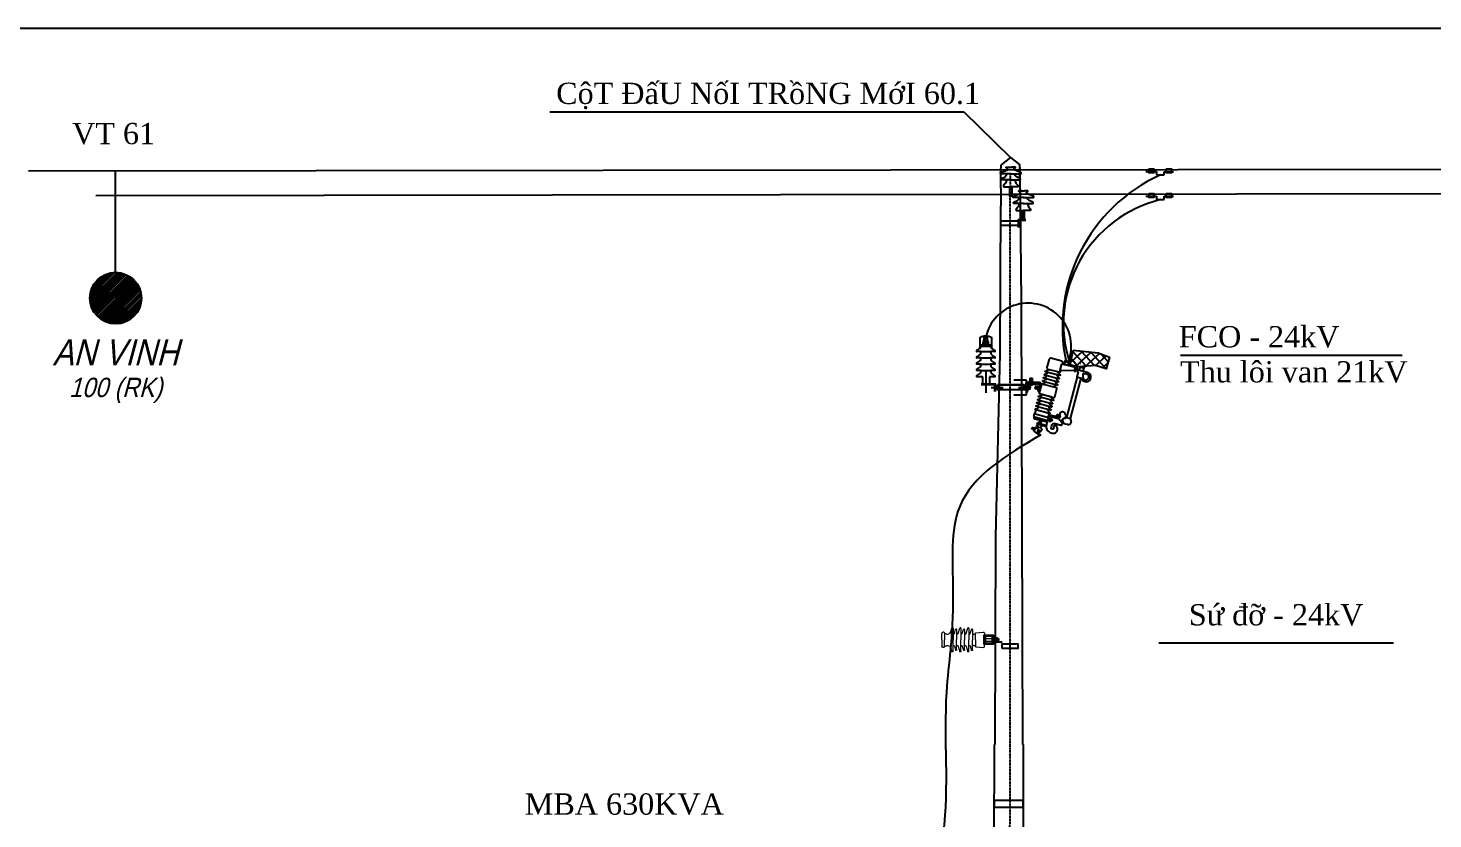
# Model space of a CAD drawing. Header units: inches. Extents: x -246336 to 136055, y -106871 to 69513.
# Drawn here: x -188816 to -177918, y -16312 to -10176 of the extents above; entities that cross this region are included whole.
import ezdxf
from ezdxf.enums import TextEntityAlignment as Align

# ---------------------------------------------------------------- set-up
doc = ezdxf.new("R2010")
doc.units = ezdxf.units.IN
doc.header["$MEASUREMENT"] = 0
for name, pattern in [('CENTER', [2, 1.25, -0.25, 0.25, -0.25]), ('DASHDOT', [25.4, 12.7, -6.35, 0, -6.35]), ('DASHDOTX2', [2, 1, -0.5, 0, -0.5])]:
    doc.linetypes.add(name, pattern=pattern)
for name, color, linetype in [('22', 4, 'Continuous'), ('GCHU', 7, 'Continuous'), ('Layer1', 7, 'Continuous'), ('XA-TT1', 7, 'Continuous'), ('XA-TT2', 7, 'Continuous')]:
    doc.layers.add(name, color=color, linetype=linetype)
doc.styles.add('PKT15', font='Vhavan.ttf', dxfattribs={"width": 0.9, "height": 7.5})
doc.styles.add('PKT2', font='Vnavan.ttf', dxfattribs={"width": 0.9, "height": 2})
doc.styles.add('VIET25', font='VNTIME_0.TTF', dxfattribs={"height": 2.5})

# ---------------------------------------------------------------- blocks, each defined once
blk = doc.blocks.new('FCOB')
at = {"layer": 'XA-TT2', "linetype": 'DASHDOTX2', "ltscale": 3}
h = blk.add_hatch(dxfattribs=at)
h.set_pattern_fill('ANSI37', color=4, scale=33, angle=-3.04468, style=0)
h.set_pattern_definition([(41.95532, (9215.2557, -978.9582), (-2.7577723, 3.067624), []), (131.95532, (9215.2557, -978.9582), (-3.067624, -2.7577723), [])])
h.paths.add_polyline_path([(13972.73, 1673.2), (13970.84, 1663.84), (13975.86, 1662.37), (13987.14, 1663.23), (13994.07, 1661.1), (13996.32, 1668.55), (13988.86, 1671.41)])
for p, q in [((13971.04, 1664.86), (13969.79, 1665.19)), ((13970.73, 1663.64), (13969.79, 1663.89)), ((13970.77, 1663.8), (13969.83, 1664.05)), ((13970.04, 1665), (13969.86, 1664.3)), ((13973.8, 1662.1), (13973.54, 1663.05)), ((13974.74, 1662.24), (13974.6, 1662.74)), ((13945.07, 1652.52), (13945.07, 1653.46)), ((13945.11, 1655.14), (13946.08, 1655.14)), ((13945.11, 1654.98), (13946.08, 1654.98)), ((13945.11, 1654.82), (13946.08, 1654.82)), ((13945.11, 1654.67), (13946.08, 1654.67)), ((13945.11, 1654.51), (13946.08, 1654.51)), ((13945.11, 1654.35), (13946.08, 1654.35)), ((13945.11, 1654.19), (13946.08, 1654.19)), ((13945.11, 1654.03), (13946.08, 1654.03)), ((13945.11, 1653.87), (13946.08, 1653.87)), ((13945.11, 1653.71), (13946.08, 1653.71)), ((13946.12, 1652.52), (13946.12, 1653.46)), ((13957.23, 1660.83), (13962.64, 1659.38)), ((13978.96, 1657.57), (13978.94, 1655.89)), ((13979.63, 1658.11), (13981.27, 1657.8)), ((13944.77, 1652.4), (13946.42, 1652.4)), ((13948.75, 1652.36), (13945.74, 1652.36)), ((13948.47, 1649.62), (13948.22, 1648.69)), ((13948.62, 1649.58), (13948.37, 1648.65)), ((13948.77, 1649.54), (13948.52, 1648.6)), ((13948.93, 1649.5), (13948.68, 1648.56)), ((13949.08, 1649.45), (13948.83, 1648.52)), ((13949.24, 1649.41), (13948.99, 1648.48)), ((13949.39, 1649.37), (13949.14, 1648.44)), ((13950.19, 1648.11), (13949.49, 1648.3)), ((13950.47, 1649.13), (13949.77, 1649.32)), ((13950.66, 1649.38), (13950.23, 1647.79)), ((13952.89, 1644.66), (13958.3, 1643.21)), ((13950.33, 1625.86), (13951.92, 1625.43)), ((13950.64, 1625.9), (13950.83, 1626.6)), ((13950.94, 1626.83), (13951.87, 1626.58)), ((13950.98, 1626.98), (13951.91, 1626.73)), ((13951.66, 1625.63), (13951.85, 1626.32)), ((13957.54, 1629.26), (13957.12, 1627.67)), ((13957.31, 1627.92), (13958.16, 1627.69)), ((13957.58, 1628.94), (13958.43, 1628.71)), ((13958.66, 1628.6), (13958.41, 1627.67)), ((13958.81, 1628.56), (13958.56, 1627.63)), ((13963.04, 1629.83), (13962.18, 1630.69)), ((13964.15, 1630.85), (13962.78, 1631.53)), ((13962.86, 1629.12), (13965.85, 1625.83)), ((13968.29, 1630.65), (13964.39, 1627.44)), ((13945.96, 1622.57), (13946.3, 1623.16)), ((13946.06, 1622.51), (13946.39, 1623.1)), ((13946.16, 1622.46), (13946.49, 1623.05)), ((13946.26, 1622.4), (13946.59, 1622.99)), ((13946.35, 1622.35), (13946.69, 1622.94)), ((13946.45, 1622.29), (13946.78, 1622.88)), ((13946.55, 1622.24), (13946.88, 1622.83)), ((13946.64, 1622.18), (13946.98, 1622.77)), ((13946.74, 1622.13), (13947.07, 1622.72)), ((13946.84, 1622.07), (13947.17, 1622.66)), ((13947.54, 1621.64), (13946.97, 1621.96)), ((13948.36, 1622.88), (13947.24, 1620.95)), ((13947.24, 1620.95), (13950.34, 1618.45)), ((13947.91, 1622.28), (13947.34, 1622.6)), ((13947.52, 1621.41), (13948.08, 1622.42)), ((13949.3, 1622.62), (13948.36, 1622.88)), ((13950.95, 1619.15), (13949.52, 1620.42)), ((13950.34, 1618.45), (13950.95, 1619.15)), ((13962.73, 1625.32), (13961.49, 1624.24))]:
    blk.add_line(p, q)
at = {"linetype": 'DASHDOT'}
for p, q in [((13942.53, 1653.98), (13934.23, 1653.98)), ((13942.53, 1652.36), (13942.53, 1653.98)), ((13934.23, 1644.39), (13942.53, 1644.39)), ((13942.53, 1644.39), (13942.53, 1646.14))]:
    blk.add_line(p, q, dxfattribs=at)
at = {"linetype": 'Continuous', "lineweight": 5}
for p, q in [((13943.33, 1650.29), (13944.2, 1650.29)), ((13943.33, 1647.74), (13944.2, 1647.74)), ((13943.42, 1649.66), (13944.2, 1649.66)), ((13943.42, 1648.37), (13944.2, 1648.37)), ((13944.91, 1649.73), (13945.05, 1649.59)), ((13944.91, 1648.3), (13945.05, 1648.44)), ((13945.05, 1649.59), (13945.05, 1649.01)), ((13945.05, 1648.44), (13945.05, 1649.01))]:
    blk.add_line(p, q, dxfattribs=at)
at = {"linetype": 'Continuous'}
for p, q in [((13944.3, 1649.97), (13944.3, 1649.01)), ((13944.3, 1649.73), (13944.91, 1649.73)), ((13944.3, 1648.06), (13944.3, 1649.01)), ((13944.3, 1648.3), (13944.91, 1648.3))]:
    blk.add_line(p, q, dxfattribs=at)
at = {"linetype": 'CENTER', "ltscale": 0.05}
for p, q in [((13944.3, 1649.59), (13945.05, 1649.59)), ((13944.3, 1648.44), (13945.05, 1648.44)), ((13944.91, 1648.3), (13944.91, 1649.73))]:
    blk.add_line(p, q, dxfattribs=at)
for points in [[(13972.73, 1673.2), (13988.86, 1671.41), (13996.32, 1668.55), (13994.07, 1661.1), (13987.14, 1663.23), (13975.86, 1662.37), (13970.84, 1663.84), (13972.73, 1673.2)], [(13969.47, 1665.15), (13969.29, 1664.45)], [(13969.54, 1664.26), (13970.85, 1663.91)], [(13970.91, 1663.81), (13970.83, 1663.53), (13970.67, 1663.44), (13969.74, 1663.69), (13969.64, 1663.85), (13969.74, 1664.2), (13970.85, 1663.91)], [(13971.04, 1664.86), (13969.79, 1665.19)], [(13979.15, 1659.55), (13979.72, 1661.69), (13977.11, 1662.39), (13976.54, 1660.25)], [(13976.92, 1662.45), (13976.92, 1662.44), (13979.91, 1661.64), (13980.24, 1662.87)], [(13977.71, 1664.37), (13977.46, 1664.44)], [(13944.48, 1653.46), (13944.48, 1652.52)], [(13946.42, 1653.58), (13944.77, 1653.58)], [(13946.71, 1652.52), (13946.71, 1653.46)], [(13955.56, 1661.28), (13964.31, 1658.93), (13964.69, 1660.34)], [(13975.36, 1655.86), (13968.35, 1629.77), (13970.96, 1629.06), (13977.97, 1655.16)], [(13974.54, 1660.74), (13975.87, 1659.24)], [(13976.14, 1660.36), (13974.83, 1661.83)], [(13975.86, 1659.24), (13974.98, 1655.96), (13978.05, 1655.14)], [(13981.85, 1658.82), (13976.14, 1660.36)], [(13944.77, 1652.4), (13946.42, 1652.4)], [(13949.3, 1648.04), (13949.73, 1649.63)], [(13950.04, 1647.54), (13949.34, 1647.73)], [(13949.92, 1649.89), (13950.62, 1649.7)], [(13950.66, 1649.38), (13950.23, 1647.79)], [(13956.45, 1629.65), (13957.17, 1632.36), (13948.43, 1634.71), (13947.7, 1632)], [(13950.26, 1626.75), (13950.07, 1626.05)], [(13950.33, 1625.86), (13951.92, 1625.43)], [(13952.17, 1626.37), (13950.58, 1626.79)], [(13952.23, 1625.47), (13952.42, 1626.17)], [(13957.54, 1629.26), (13957.12, 1627.67)], [(13957.16, 1627.35), (13958, 1627.12)], [(13958.58, 1629.28), (13957.74, 1629.51)], [(13958.2, 1627.38), (13958.63, 1628.96)], [(13968.84, 1625.1), (13967.66, 1625.42), (13966.09, 1626.54), (13965.87, 1628.65), (13966.7, 1629.34), (13967.85, 1629.2), (13968.35, 1629.77)], [(13946.77, 1621.6), (13947.34, 1621.28)], [(13947.37, 1622.82), (13946.8, 1621.82)], [(13947.52, 1621.41), (13948.08, 1622.42)], [(13948.11, 1622.64), (13947.54, 1622.96)], [(13948.78, 1622.76), (13948.82, 1623.67), (13949.21, 1624.42), (13949.52, 1624.64), (13949.62, 1624.73)], [(13952.56, 1624.65), (13951.41, 1623.01), (13952.57, 1621.89), (13951.56, 1620.76), (13950.56, 1621.65)]]:
    blk.add_lwpolyline(points)
for points in [[(13965.74, 1664.26), (13965.96, 1665.08, 0.414214), (13965.33, 1666.16), (13958.3, 1668.05, 0.414214), (13957.21, 1667.43), (13955.57, 1661.33)], [(13971.22, 1665.42), (13968.28, 1666.21, 0.414214), (13967.01, 1665.48), (13966.62, 1664.03), (13967.19, 1663.88), (13967.58, 1665.32, -0.414214), (13968.12, 1665.64), (13971.04, 1664.86)], [(13960.97, 1653.14, 0.125293), (13962.53, 1651.05, -0.748668), (13962.3, 1650.56), (13962.3, 1650.56), (13953.11, 1653.02, -0.748668), (13953.15, 1653.56, 0.125293), (13955.56, 1654.6)], [(13961.52, 1655.22, 0.125293), (13963.09, 1653.12, -0.748668), (13962.86, 1652.64), (13962.86, 1652.64), (13953.67, 1655.1, -0.748668), (13953.71, 1655.64, 0.125293), (13956.11, 1656.68)], [(13962.08, 1657.3, 0.125293), (13963.65, 1655.2, -0.748668), (13963.41, 1654.71), (13963.41, 1654.71), (13954.22, 1657.18, -0.748668), (13954.27, 1657.72, 0.125293), (13956.67, 1658.75)], [(13962.64, 1659.38, 0.125293), (13964.21, 1657.28, -0.748668), (13963.97, 1656.79), (13963.97, 1656.79), (13954.78, 1659.26, -0.748668), (13954.83, 1659.8, 0.125293), (13957.23, 1660.83)], [(13958.3, 1643.21, 0.125293), (13959.86, 1641.11, -0.748668), (13959.63, 1640.62), (13959.63, 1640.62), (13950.44, 1643.09, -0.748668), (13950.48, 1643.63, 0.125293), (13952.89, 1644.66)], [(13952.43, 1651.38, -0.177277), (13952.59, 1651.49, 0.125293), (13955, 1652.52)], [(13960.41, 1651.06, 0.125293), (13961.97, 1648.97, -0.177277), (13962.06, 1648.79, -0.177277)], [(13956.06, 1634.89, 0.125293), (13957.63, 1632.79, -0.748668), (13957.39, 1632.3), (13957.39, 1632.3), (13948.21, 1634.77, -0.748668), (13948.25, 1635.31, 0.125293), (13950.65, 1636.34)], [(13956.62, 1636.97, 0.125293), (13958.19, 1634.87, -0.748668), (13957.95, 1634.38), (13957.95, 1634.38), (13948.76, 1636.85, -0.748668), (13948.81, 1637.39, 0.125293), (13951.21, 1638.42)], [(13957.18, 1639.05, 0.125293), (13958.75, 1636.95, -0.748668), (13958.51, 1636.46), (13958.51, 1636.46), (13949.32, 1638.93, -0.748668), (13949.36, 1639.47, 0.125293), (13951.77, 1640.5)], [(13957.74, 1641.13, 0.125293), (13959.3, 1639.03, -0.748668), (13959.07, 1638.54), (13959.07, 1638.54), (13949.88, 1641.01, -0.748668), (13949.92, 1641.55, 0.125293), (13952.33, 1642.58)], [(13947.22, 1630.22), (13947.17, 1630.05, 0.414214), (13947.8, 1628.96), (13954.83, 1627.07, 0.414214), (13955.92, 1627.7), (13955.97, 1627.87)], [(13955.22, 1624.6, -0.121046), (13955.01, 1624.6), (13949.24, 1626.15), (13949.09, 1625.58), (13954.85, 1624.03, 0.069485), (13955.14, 1624, 0.069485)], [(13949.54, 1625.46), (13949.4, 1624.96), (13950.22, 1623.76, -0.551716), (13949.3, 1622.62)]]:
    blk.add_lwpolyline(points, format="xyb")
for points in [[(13965.26, 1664.39), (13964.18, 1660.36), (13973.59, 1659.99), (13974.14, 1662.01), (13965.26, 1664.39)], [(13970.93, 1663.88), (13970.93, 1663.88)], [(13973.51, 1659.69), (13974.2, 1659.5), (13974.93, 1662.19), (13974.24, 1662.38)], [(13945.11, 1655.3), (13946.08, 1655.3), (13946.21, 1655.17), (13946.21, 1653.58), (13944.98, 1653.58), (13944.98, 1655.17)], [(13948.22, 1649.69), (13947.97, 1648.75), (13948.07, 1648.59), (13949.35, 1648.24), (13949.67, 1649.43), (13948.39, 1649.78)], [(13946.9, 1630.31), (13956.27, 1627.79), (13956.75, 1629.57), (13947.38, 1632.09)], [(13951.04, 1627.19), (13951.97, 1626.94), (13952.06, 1626.77), (13951.97, 1626.42), (13950.78, 1626.74), (13950.87, 1627.09)], [(13956.35, 1628.09), (13957.17, 1627.87), (13957.49, 1629.06), (13956.67, 1629.28)], [(13956.75, 1630.76), (13962.86, 1629.12), (13963.04, 1629.83), (13956.93, 1631.47)], [(13959.02, 1628.51), (13958.77, 1627.57), (13958.6, 1627.48), (13958.25, 1627.58), (13958.57, 1628.77), (13958.92, 1628.67)], [(13945.87, 1622.62), (13946.2, 1623.21), (13946.33, 1623.25), (13947.3, 1622.7), (13946.87, 1621.95), (13945.9, 1622.5)]]:
    blk.add_lwpolyline(points, close=True)
at = {"flags": 128}
for points in [[(13948.75, 1651.74), (13948.75, 1652.36), (13942.53, 1652.36), (13942.53, 1646.14), (13943.16, 1646.14)], [(13943.16, 1646.14), (13943.16, 1651.74), (13948.75, 1651.74)]]:
    blk.add_lwpolyline(points, dxfattribs=at)
for points in [[(13942.85, 1651.4), (13950.43, 1651.4, -0.414214), (13950.96, 1650.49), (13949.94, 1646.69), (13950.9, 1646.43), (13951.92, 1650.23, 0.414214), (13950.69, 1652.36), (13942.85, 1652.36)], [(13951.02, 1645.16), (13960.17, 1642.7, 0.414214), (13960.71, 1643.02), (13962.14, 1648.31, 0.414214), (13961.82, 1648.86), (13952.67, 1651.32, 0.414214), (13952.12, 1651), (13950.7, 1645.71, 0.414214)]]:
    blk.add_lwpolyline(points, format="xyb", close=True)
at = {"linetype": 'Continuous', "lineweight": 5}
for points in [[(13943.16, 1649.01), (13943.16, 1650.45), (13943.33, 1650.45), (13943.33, 1649.01)], [(13943.16, 1649.01), (13943.16, 1647.58), (13943.33, 1647.58), (13943.33, 1649.01)]]:
    blk.add_lwpolyline(points, dxfattribs=at)
blk.add_circle((13962.55, 1631.06), 0.524)
for centre, radius, start, end in [((13969.65, 1664.66), 0.419, 210.15848, 299.77467), ((13969.68, 1664.79), 0.419, 30.15848, 119.77467), ((13970.65, 1665.21), 1.21, 229.02003, 280.91312), ((13970.27, 1663.81), 1.21, 51.50697, 100.91312), ((13944.77, 1653.16), 0.419, 45.1919, 134.8081), ((13945.59, 1652.37), 1.21, 64.05346, 115.94654), ((13946.42, 1653.16), 0.419, 45.1919, 134.8081), ((13981.05, 1655.84), 3.09, 193.19036, 74.96658), ((13980.9, 1655.86), 1.97, 179.16208, 79.18335), ((13979.52, 1657.56), 0.56, 79.18335, 179.16208), ((13945.58, 1652.13), 1.38, 211.89241, 328.10759), ((13944.77, 1652.82), 0.419, 225.1919, 314.8081), ((13945.59, 1653.61), 1.21, 244.05346, 295.94654), ((13946.42, 1652.82), 0.419, 225.1919, 314.8081), ((13949.7, 1647.94), 0.419, 120.15848, 209.77467), ((13950.68, 1648.53), 1.21, 139.02003, 190.91312), ((13950.13, 1649.52), 0.419, 120.15848, 209.77467), ((13949.83, 1647.9), 0.419, 300.15848, 29.77467), ((13949.28, 1648.9), 1.21, 319.02003, 10.91312), ((13950.25, 1649.49), 0.419, 300.15848, 29.77467), ((13950.44, 1626.26), 0.419, 210.15848, 299.77467), ((13950.47, 1626.39), 0.419, 30.15848, 119.77467), ((13951.44, 1626.81), 1.21, 229.02003, 280.91312), ((13951.06, 1625.41), 1.21, 49.02003, 100.91312), ((13952.03, 1625.84), 0.419, 210.15848, 299.77467), ((13952.06, 1625.96), 0.419, 30.15848, 119.77467), ((13957.52, 1627.56), 0.419, 120.15848, 209.77467), ((13958.49, 1628.15), 1.21, 139.02003, 190.91312), ((13957.95, 1629.15), 0.419, 120.15848, 209.77467), ((13957.79, 1627.48), 0.419, 300.15848, 29.77467), ((13957.25, 1628.48), 1.21, 319.02003, 10.91312), ((13958.22, 1629.07), 0.419, 300.15848, 29.77467), ((13947.05, 1621.68), 0.293, 105.59529, 195.21149), ((13947.82, 1621.91), 0.844, 124.45684, 176.34993), ((13947.62, 1622.68), 0.293, 105.59529, 195.21149), ((13947.26, 1621.56), 0.293, 285.59529, 15.21149), ((13947.07, 1622.33), 0.844, 304.45684, 356.34993), ((13947.83, 1622.56), 0.293, 285.59529, 15.21149), ((13950.58, 1620.58), 1.07, 90.96151, 188.34688), ((13950.04, 1620.93), 0.895, 263.8968, 39.56246), ((13950.07, 1620.92), 1.15, 278.25515, 8.00312)]:
    blk.add_arc(centre, radius, start, end)
at = {"linetype": 'Continuous'}
for centre, radius, start, end in [((13943.88, 1649.97), 0.55, 145.46302, 214.53698), ((13945.53, 1649.01), 2.2, 162.92513, 180), ((13945.53, 1649.01), 2.2, 180, 197.07487), ((13943.88, 1648.06), 0.55, 145.46302, 214.53698), ((13943.75, 1649.97), 0.55, 325.46302, 34.53698), ((13942.1, 1649.01), 2.2, 0, 17.07487), ((13942.1, 1649.01), 2.2, 342.92513, 0), ((13943.75, 1648.06), 0.55, 325.46302, 34.53698)]:
    blk.add_arc(centre, radius, start, end, dxfattribs=at)
for points, knots in [([(13955.92, 1627.7), (13955.7, 1626.81), (13955.35, 1625.38), (13954.99, 1623.38), (13955.78, 1621.55), (13957.16, 1620.05), (13959.38, 1619.53), (13961.4, 1619.64), (13962.31, 1621.09), (13962.46, 1622.15), (13962.3, 1623.24), (13961.76, 1624.25), (13960.55, 1624.58), (13959.63, 1623.65), (13960.23, 1622.78), (13959.62, 1621.85), (13958.13, 1622.35), (13958.56, 1623.83), (13958.82, 1624.97), (13959.46, 1625.89), (13960.66, 1625.98), (13961.87, 1625.53), (13963.37, 1625.18), (13965.13, 1624.49), (13965.67, 1625.81), (13966.22, 1626.1), (13966.5, 1626.24)], [0, 0, 0, 0, 31.37349, 50.085658, 66.392, 96.969182, 114.039982, 143.723316, 155.709296, 168.6155, 179.441942, 192.628368, 204.862725, 216.161245, 226.453738, 234.507867, 247.026113, 264.016888, 276.042912, 289.42527, 296.90151, 315.071833, 331.699605, 352.905334, 363.111394, 373.554324, 373.554324, 373.554324, 373.554324]), ([(13962.86, 1629.12), (13963.08, 1629.35), (13963.49, 1629.77), (13964.49, 1630.08), (13964.24, 1630.57), (13964.07, 1631.08), (13964.09, 1631.84), (13964.35, 1632.73), (13964.97, 1633.44), (13965.95, 1633.6), (13966.92, 1633.23), (13967.16, 1632.47), (13967.2, 1631.91), (13967.62, 1631.46), (13968.02, 1630.94), (13968.38, 1630.54), (13968.52, 1630.39)], [0, 0, 0, 0, 11.648206, 21.188614, 24.738093, 28.023008, 39.729704, 49.408854, 59.154896, 69.610391, 81.147608, 90.62568, 94.86376, 99.343388, 110.687596, 117.504633, 117.504633, 117.504633, 117.504633]), ([(13970.96, 1629.06), (13970.88, 1628.75), (13970.71, 1628.14), (13971.3, 1627.34), (13971.16, 1626.4), (13970.76, 1625.55), (13969.91, 1624.83), (13969.19, 1625.01), (13968.84, 1625.1)], [0, 0, 0, 0, 10.423414, 20.393982, 30.690631, 40.353473, 52.491673, 64.028898, 64.028898, 64.028898, 64.028898])]:
    blk.add_open_spline(points, degree=3, knots=knots)
blk = doc.blocks.new('FGFDGF§')
at = {"color": 9}
for p, q in [((-26726, 39569), (-26758, 39569)), ((-26735, 39593), (-26726, 39600)), ((-26726, 39610), (-26726, 39600)), ((-26726, 39556), (-26726, 39569)), ((-26726, 39569), (-26650, 39569)), ((-26704, 39636), (-26673, 39636)), ((-26698, 39638), (-26698, 39648)), ((-26678, 39638), (-26678, 39648)), ((-26650, 39610), (-26650, 39600)), ((-26618, 39569), (-26650, 39569)), ((-26650, 39569), (-26650, 39556)), ((-26726, 39520), (-26758, 39520)), ((-26726, 39471), (-26758, 39471)), ((-26726, 39507), (-26726, 39520)), ((-26726, 39520), (-26650, 39520)), ((-26726, 39458), (-26726, 39471)), ((-26726, 39471), (-26650, 39471)), ((-26618, 39520), (-26650, 39520)), ((-26650, 39520), (-26650, 39507)), ((-26618, 39471), (-26650, 39471)), ((-26650, 39471), (-26650, 39458)), ((-26726, 39422), (-26758, 39422)), ((-26710, 39373), (-26758, 39373)), ((-26726, 39409), (-26726, 39422)), ((-26726, 39422), (-26650, 39422)), ((-26710, 39319), (-26710, 39373)), ((-26618, 39373), (-26659, 39373)), ((-26659, 39373), (-26659, 39319)), ((-26618, 39422), (-26650, 39422)), ((-26650, 39422), (-26650, 39409)), ((-26618, 39373), (-26618, 39373)), ((-26710, 39319), (-26659, 39319))]:
    blk.add_line(p, q, dxfattribs=at)
at = {"color": 9, "flags": 128}
blk.add_lwpolyline([(-26641, 39593), (-26641, 39675, 0.287065), (-26735, 39675), (-26735, 39593)], format="xyb", dxfattribs=at)
at = {"color": 9}
for points in [[(-26697, 39679), (-26679, 39679), (-26676, 39677), (-26676, 39650), (-26700, 39650), (-26700, 39677)], [(-26726, 39610), (-26650, 39610), (-26650, 39619), (-26726, 39619)], [(-26710, 39619), (-26666, 39619), (-26666, 39636), (-26710, 39636)], [(-26697, 39619), (-26679, 39619), (-26679, 39636), (-26697, 39636)]]:
    blk.add_lwpolyline(points, close=True, dxfattribs=at)
for points in [[(-26726, 39618), (-26726, 39605)], [(-26709, 39648), (-26709, 39638)], [(-26673, 39650), (-26704, 39650)], [(-26704, 39636), (-26673, 39636)], [(-26667, 39638), (-26667, 39648)]]:
    blk.add_lwpolyline(points, dxfattribs=at)
for centre, radius, start, end in [((-26757, 39573), 3.89, 123.4232, 254.7536), ((-26201, 38836), 927, 125.1808, 127.0073), ((-26704, 39642), 7.91, 45.1919, 134.8081), ((-26704, 39644), 7.91, 225.1919, 314.8081), ((-26688, 39627), 22.8, 64.0535, 115.9465), ((-26688, 39659), 22.8, 244.0535, 295.9465), ((-26673, 39642), 7.91, 45.1919, 134.8081), ((-26673, 39644), 7.91, 225.1919, 314.8081), ((-27175, 38836), 927, 52.9927, 54.8192), ((-26619, 39573), 3.89, 285.2464, 56.5768), ((-26757, 39524), 3.89, 123.4232, 254.7536), ((-26757, 39475), 3.89, 123.4232, 254.7536), ((-26813, 39633), 119, 296.9829, 314.7504), ((-26813, 39585), 119, 296.9829, 314.7504), ((-26813, 39536), 119, 296.9829, 314.7504), ((-26736, 39556), 10, 315.2487, 0), ((-26736, 39507), 10, 315.2487, 0), ((-26736, 39458), 10, 315.2487, 0), ((-26640, 39556), 10, 180, 224.7513), ((-26640, 39507), 10, 180, 224.7513), ((-26640, 39458), 10, 180, 224.7513), ((-26563, 39633), 119, 225.2496, 243.0171), ((-26563, 39585), 119, 225.2496, 243.0171), ((-26563, 39536), 119, 225.2496, 243.0171), ((-26619, 39524), 3.89, 285.2464, 56.5768), ((-26619, 39475), 3.89, 285.2464, 56.5768), ((-26757, 39426), 3.89, 123.4232, 254.7536), ((-26757, 39377), 3.89, 123.4232, 254.7536), ((-26813, 39487), 119, 296.9829, 314.7504), ((-26736, 39409), 10, 315.2487, 0), ((-26640, 39409), 10, 180, 224.7513), ((-26563, 39487), 119, 225.2496, 243.0171), ((-26619, 39426), 3.89, 285.2464, 56.5768), ((-26619, 39377), 3.89, 285.2464, 56.5768)]:
    blk.add_arc(centre, radius, start, end, dxfattribs=at)
at = {"layer": 'XA-TT1', "color": 9}
blk.add_line((-26641, 39593), (-26650, 39600), dxfattribs=at)
at = {"layer": 'XA-TT1'}
blk.add_line((-26688, 39422), (-26688, 39249), dxfattribs=at)
at = {"layer": 'XA-TT1', "color": 7, "const_width": 10, "flags": 128}
blk.add_lwpolyline([(-26697, 39656, 1), (-26677, 39656, 1)], format="xyb", close=True, dxfattribs=at)
blk = doc.blocks.new('SUDUNG')
at = {"layer": 'XA-TT1', "linetype": 'Continuous'}
for points in [[(0, 1.167), (-0.515, 1.167, -0.756652), (-0.532, 1.227), (-0.207, 1.356, 0.805003), (-0.219, 1.476, -1.319257), (-0.218, 1.516), (-0.057, 1.516)], [(0, 1.167), (0.515, 1.167, 0.756652), (0.532, 1.227), (0.207, 1.356, -0.805003), (0.219, 1.476, 1.319257), (0.218, 1.516), (-0.059, 1.516)], [(0, 0.843), (-0.471, 0.843, -0.745259), (-0.495, 0.923), (-0.303, 1.007, 0.255502), (-0.206, 1.162)], [(-0.213, 0.843), (-0.271, 0.67), (-0.38, 0.548, 0.566381), (-0.348, 0.483), (0, 0.483)], [(0, 0.843), (0.471, 0.843, 0.745259), (0.495, 0.923), (0.303, 1.007, -0.255502), (0.206, 1.162)], [(0.213, 0.843), (0.271, 0.67), (0.38, 0.548, -0.566381), (0.348, 0.483), (0, 0.483)]]:
    blk.add_lwpolyline(points, format="xyb", dxfattribs=at)
blk.add_lwpolyline([(-0.052, 0.483), (-0.052, 0), (0.052, 0), (0.052, 0.483)], close=True, dxfattribs=at)
blk = doc.blocks.new('A$C12321B95')
at = {"layer": 'XA-TT1', "linetype": 'Continuous', "xscale": -2.7, "yscale": 2.7, "zscale": 2.7, "rotation": 90}
blk.add_blockref('SUDUNG', (4.09, 1.48), dxfattribs=at)
blk = doc.blocks.new('DSFDS')
at = {"layer": 'Layer1', "color": 9, "linetype": 'Continuous', "lineweight": 5}
for p, q in [((-19656, 14167), (-19718, 14172)), ((-19632, 14192), (-19632, 14113)), ((-19614, 14162), (-19624, 14193)), ((-19604, 14204), (-19604, 14113)), ((-19582, 14162), (-19595, 14205)), ((-19571, 14192), (-19571, 14113)), ((-19553, 14162), (-19562, 14193)), ((-19542, 14204), (-19542, 14113)), ((-19520, 14162), (-19533, 14205)), ((-19509, 14192), (-19509, 14113)), ((-19492, 14162), (-19501, 14193)), ((-19481, 14204), (-19481, 14113)), ((-19463, 14175), (-19472, 14205)), ((-19416, 14168), (-19416, 14113)), ((-19833, 14123), (-19835, 14121)), ((-19835, 14121), (-19835, 14113)), ((-19835, 14105), (-19835, 14113)), ((-19833, 14103), (-19835, 14105)), ((-19811, 14131), (-19823, 14131)), ((-19812, 14122), (-19823, 14122)), ((-19812, 14104), (-19823, 14104)), ((-19811, 14096), (-19823, 14096)), ((-19725, 14123), (-19809, 14123)), ((-19725, 14103), (-19809, 14103)), ((-19725, 14166), (-19725, 14113)), ((-19725, 14061), (-19725, 14113)), ((-19656, 14059), (-19718, 14054)), ((-19656, 14113), (-19656, 14167)), ((-19640, 14156), (-19656, 14156)), ((-19656, 14113), (-19656, 14059)), ((-19640, 14070), (-19656, 14070)), ((-19632, 14035), (-19632, 14113)), ((-19614, 14065), (-19624, 14034)), ((-19604, 14023), (-19604, 14113)), ((-19582, 14065), (-19595, 14022)), ((-19571, 14035), (-19571, 14113)), ((-19553, 14065), (-19562, 14034)), ((-19542, 14023), (-19542, 14113)), ((-19520, 14065), (-19533, 14022)), ((-19509, 14035), (-19509, 14113)), ((-19492, 14065), (-19501, 14034)), ((-19481, 14023), (-19481, 14113)), ((-19416, 14059), (-19416, 14113)), ((-19395, 14113), (-19395, 14163)), ((-19395, 14113), (-19395, 14063)), ((-19463, 14051), (-19472, 14022))]:
    blk.add_line(p, q, dxfattribs=at)
at = {"layer": 'Layer1', "color": 9, "linetype": 'CENTER', "ltscale": 0.05}
for p, q in [((-19824, 14121), (-19835, 14121)), ((-19824, 14105), (-19835, 14105)), ((-19833, 14103), (-19833, 14123))]:
    blk.add_line(p, q, dxfattribs=at)
at = {"layer": 'Layer1', "color": 9, "linetype": 'Continuous'}
for p, q in [((-19824, 14123), (-19833, 14123)), ((-19824, 14103), (-19833, 14103)), ((-19824, 14127), (-19824, 14113)), ((-19824, 14100), (-19824, 14113))]:
    blk.add_line(p, q, dxfattribs=at)
at = {"layer": 'Layer1', "color": 9, "linetype": 'CENTER', "lineweight": 5, "ltscale": 0.05}
for p, q in [((-19780, 14121), (-19809, 14121)), ((-19780, 14105), (-19809, 14105))]:
    blk.add_line(p, q, dxfattribs=at)
at = {"layer": 'Layer1', "color": 9, "linetype": 'Continuous', "lineweight": 5}
for points in [[(-19809, 14113), (-19809, 14133), (-19811, 14133), (-19811, 14113)], [(-19809, 14113), (-19809, 14093), (-19811, 14093), (-19811, 14113)]]:
    blk.add_lwpolyline(points, dxfattribs=at)
for centre, radius, start, end in [((-19718, 14165), 6.7, 92.5489, 177.9344), ((-19718, 14061), 6.7, 182.0656, 267.4511), ((-19641, 14166), 9.23, 275.2806, 343.2481), ((-19641, 14061), 9.23, 16.7519, 84.7194)]:
    blk.add_arc(centre, radius, start, end, dxfattribs=at)
at = {"layer": 'Layer1', "color": 9, "linetype": 'Continuous'}
for centre, radius, start, end in [((-19817, 14127), 7.65, 145.463, 214.537), ((-19794, 14113), 30.6, 162.9251, 180), ((-19794, 14113), 30.6, 180, 197.0749), ((-19817, 14100), 7.65, 145.463, 214.537), ((-19819, 14127), 7.65, 325.463, 34.537), ((-19841, 14113), 30.6, 0, 17.0749), ((-19841, 14113), 30.6, 342.9251, 0), ((-19819, 14100), 7.65, 325.463, 34.537)]:
    blk.add_arc(centre, radius, start, end, dxfattribs=at)
at = {"layer": 'Layer1', "color": 9, "linetype": 'Continuous', "lineweight": 5, "extrusion": (0, 0, -1)}
for centre, major_axis, start_param, end_param in [((-19628, 14192), (4.22, 0), 3.094054, 6.116831), ((-19599, 14203), (4.48, 0), 3.291437, 5.982469), ((-19567, 14192), (4.22, 0), 3.094054, 6.116831), ((-19538, 14203), (4.48, 0), 3.291437, 5.982469), ((-19505, 14192), (4.22, 0), 3.094054, 6.116831), ((-19476, 14203), (4.48, 0), 3.291437, 5.982469), ((-19437, 14184), (27.3, 0), 0.67706, 2.781074), ((-19406, 14161), (11.6, 0), 3.786737, 6.096978), ((-19609, 14163), (5.71, 0), 0.402312, 2.8943), ((-19576, 14163), (5.71, 0), 0.402312, 2.8943), ((-19547, 14163), (5.71, 0), 0.402312, 2.8943), ((-19515, 14163), (5.71, 0), 0.402312, 2.8943), ((-19486, 14163), (5.71, 0), 0.402312, 2.8943)]:
    blk.add_ellipse(centre, major_axis=major_axis, ratio=0.970874, start_param=start_param, end_param=end_param, dxfattribs=at)
at = {"layer": 'Layer1', "color": 9, "linetype": 'Continuous', "lineweight": 5}
for centre, major_axis, start_param, end_param in [((-19609, 14063), (5.71, 0), 0.402312, 2.8943), ((-19576, 14063), (5.71, 0), 0.402312, 2.8943), ((-19547, 14063), (5.71, 0), 0.402312, 2.8943), ((-19515, 14063), (5.71, 0), 0.402312, 2.8943), ((-19486, 14063), (5.71, 0), 0.402312, 2.8943), ((-19437, 14042), (27.3, 0), 0.67706, 2.781074), ((-19406, 14065), (11.6, 0), 3.786737, 6.096978), ((-19628, 14034), (4.22, 0), 3.094054, 6.116831), ((-19599, 14023), (4.48, 0), 3.291437, 5.982469), ((-19567, 14034), (4.22, 0), 3.094054, 6.116831), ((-19538, 14023), (4.48, 0), 3.291437, 5.982469), ((-19505, 14034), (4.22, 0), 3.094054, 6.116831), ((-19476, 14023), (4.48, 0), 3.291437, 5.982469)]:
    blk.add_ellipse(centre, major_axis=major_axis, ratio=0.970874, start_param=start_param, end_param=end_param, dxfattribs=at)
at = {"layer": 'XA-TT1', "color": 7, "flags": 128}
for points in [[(-19723, 14084), (-19723, 14077), (-19793, 14077), (-19793, 14147), (-19786, 14147)], [(-19793, 14140), (-19793, 14147), (-19723, 14147), (-19723, 14077), (-19730, 14077)], [(-19730, 14084), (-19730, 14140), (-19786, 14140)], [(-19786, 14140), (-19786, 14084), (-19730, 14084)]]:
    blk.add_lwpolyline(points, dxfattribs=at)
blk = doc.blocks.new('DDNT')
at = {"layer": '22'}
h = blk.add_hatch(dxfattribs=at)
h.set_pattern_fill('ANSI31', color=256, style=0)
h.set_pattern_definition([(45, (-76.1238, -126.12567), (-0.08838835, 0.08838835), [])])
h.paths.add_polyline_path([(-2, -3.07, 1), (2, -3.07, 1)])
blk.add_line((0, -1.07), (0, 0))
blk.add_circle((0, -3.07), 2)
at = {"layer": 'GCHU', "oblique": 15, "width": 0.9}
for tag, height, style, p in [('TENTRAM', 2, 'PKT2', (0, -8.52)), ('DUNGLUONG', 1.5, 'PKT15', (0, -10.5))]:
    blk.add_attdef(tag, text='', height=height, dxfattribs=dict(at, style=style)).set_placement(p, align=Align.CENTER)
at = {"layer": 'GCHU', "style": 'PKT15', "oblique": 15, "width": 0.9}
for tag, p, flags in [('TINHCHAT', (9.86, -8.49), 3), ('UCAO', (9.82, -10.51), 1), ('UHA', (15.73, -10.51), 1), ('SOPHA', (20.25, -10.51), 1), ('MBA1', (-6.01, -12.66), 1), ('MBA2', (-0.09, -12.66), 1), ('MBA3', (6.2, -12.66), 1), ('MBA4', (12.2, -12.66), 1)]:
    blk.add_attdef(tag, p, '', height=1.5, dxfattribs=dict(at, flags=flags))

msp = doc.modelspace()

# ---------------------------------------------------------------- linework, layer by layer
for p, q in [((-184768.84, -10824.365), (-181557.878, -10824.365)), ((-181557.878, -10824.365), (-181195.953, -11178.899)), ((-188136.84, -11963.816), (-188137.797, -11285.949)), ((-180144.247, -11289.776), (-180062.945, -11289.776)), ((-180062.945, -11289.776), (-180062.945, -11315.419)), ((-180062.945, -11315.419), (-180001.741, -11315.419)), ((-180001.741, -11315.419), (-180001.765, -11289.944)), ((-180001.765, -11289.944), (-179931.431, -11289.944)), ((-180144.247, -11481.004), (-180062.945, -11481.004)), ((-180062.945, -11481.004), (-180062.945, -11506.647)), ((-180062.945, -11506.647), (-180001.741, -11506.647)), ((-180001.741, -11506.647), (-180001.765, -11481.172)), ((-180001.765, -11481.172), (-179931.431, -11481.172)), ((-181345.766, -12965.838), (-181252.729, -12965.838))]:
    msp.add_line(p, q)
for points in [[(-189379.825, -10175.666), (-168851.796, -10175.666), (-168851.796, -24201.96), (-189379.825, -24201.96)], [(-180122.79, -11268.552), (-180082.09, -11268.552), (-180082.09, -11298.51), (-180122.79, -11298.51)], [(-179986.566, -11268.552), (-179945.865, -11268.552), (-179945.865, -11298.51), (-179986.566, -11298.51)], [(-180122.79, -11460.281), (-180082.09, -11460.281), (-180082.09, -11490.24), (-180122.79, -11490.24)], [(-179986.566, -11460.281), (-179945.865, -11460.281), (-179945.865, -11490.24), (-179986.566, -11490.24)]]:
    msp.add_lwpolyline(points, close=True)
at = {"layer": 'XA-TT1'}
for p, q in [((-181195.953, -11178.899), (-181268.399, -11236.498)), ((-181195.953, -11178.899), (-181121.895, -11236.498)), ((-181268.545, -11285.599), (-181268.399, -11236.498)), ((-181119.671, -11464.122), (-181121.895, -11236.498)), ((-181088.913, -12944.522), (-181296.429, -12944.522)), ((-181132.158, -12963.442), (-181041.521, -12963.711)), ((-181088.913, -12982.379), (-181088.913, -12944.522)), ((-181259.834, -14940.466), (-181314.707, -14940.284))]:
    msp.add_line(p, q, dxfattribs=at)
at = {"layer": 'XA-TT1', "color": 6}
for p, q in [((-171545.898, -11265.573), (-188811.585, -11286.777)), ((-188291.287, -11475.016), (-171265.204, -11449.797))]:
    msp.add_line(p, q, dxfattribs=at)
at = {"layer": 'XA-TT1', "color": 4, "linetype": 'DASHDOTX2', "ltscale": 2}
msp.add_line((-181200.272, -19569.623), (-181195.953, -11310.082), dxfattribs=at)
at = {"layer": 'XA-TT1', "color": 7}
msp.add_line((-181095.319, -11663.269), (-181112.479, -11663.269), dxfattribs=at)
at = {"layer": 'XA-TT1', "color": 3}
for p, q in [((-179875.756, -12713.679), (-178157.539, -12713.679)), ((-180045.088, -14945.059), (-178222.403, -14945.059))]:
    msp.add_line(p, q, dxfattribs=at)
at = {"layer": 'XA-TT1', "color": 7, "flags": 128}
for points in [[(-181266.136, -11554.873), (-181268.545, -11285.599)], [(-181122.629, -11258.188), (-181122.577, -11272.722)], [(-181122.041, -11285.599), (-181119.41, -11554.873)], [(-181273.974, -12700.725), (-181269.303, -11554.873)], [(-181119.41, -11554.873), (-181112.178, -12295.286)], [(-181075.708, -11663.244), (-181135.768, -11663.244), (-181135.768, -11723.304)], [(-181075.708, -11669.25), (-181129.762, -11669.25), (-181129.762, -11723.304)], [(-181112.178, -12295.286), (-181100.458, -15734.181)], [(-181309.095, -14123.691), (-181273.974, -12700.725)], [(-181422.005, -12935.63), (-181313.28, -12935.809), (-181313.459, -12995.868)], [(-181421.396, -12941.636), (-181319.304, -12941.797), (-181319.465, -12995.85)], [(-181016.324, -12933.399), (-181076.383, -12933.578), (-181076.205, -12993.637)], [(-181016.306, -12939.405), (-181070.359, -12939.566), (-181070.199, -12993.62)], [(-181314.417, -15734.181), (-181309.095, -14123.691)], [(-181259.834, -14989.446), (-181259.834, -14952.867), (-181137.813, -14952.867), (-181137.813, -14989.446), (-181259.834, -14989.446)], [(-181331.113, -19569.623), (-181319.933, -15734.181)], [(-181097.653, -15734.181), (-181091.958, -19569.623)]]:
    msp.add_lwpolyline(points, dxfattribs=at)
at = {"layer": 'XA-TT1'}
for points in [[(-181269.753, -11671.268), (-181122.57, -11671.268), (-181122.57, -11708.695), (-181269.753, -11708.695)], [(-181296.429, -12944.522), (-181088.913, -12944.522), (-181088.913, -12982.379), (-181296.429, -12982.379)]]:
    msp.add_lwpolyline(points, close=True, dxfattribs=at)
at = {"layer": 'XA-TT1', "color": 6}
for centre, radius, start, end in [((-179497.165, -12494.987), 1295.298, 114.4041327, 192.0790305), ((-179796.204, -12466.535), 988.088, 103.7217301, 197.8527886), ((-181058.484, -12645.913), 335.568, 339.4232001, 167.8694529)]:
    msp.add_arc(centre, radius, start, end, dxfattribs=at)
msp.add_spline([(-180959.869, -13331.83), (-181589.055, -13888.454), (-181641.114, -14527.636), (-181660.687, -14994.122), (-181691.529, -15327.521), (-181716.384, -16421.432), (-182193.971, -17752.619)], degree=3, dxfattribs=at)
at = {"layer": 'XA-TT2'}
msp.add_lwpolyline([(-181321.852, -16169.987), (-181321.852, -16221.922), (-181095.777, -16221.922), (-181095.777, -16169.987)], close=True, dxfattribs=at)

# ---------------------------------------------------------------- block references
msp.add_blockref('FGFDGF§', (-154698.492, -52254.594))
at = {"xscale": 12, "yscale": 12, "zscale": 12, "rotation": 0.176072587123306}
msp.add_blockref('FCOB', (-348319.065, -33268.707), dxfattribs=at)
at = {"rotation": 180}
msp.add_blockref('DSFDS', (-201121.501, -809.595), dxfattribs=at)
at = {"layer": '22', "color": 0}
ref = msp.add_blockref('DDNT', (-188136.84, -11963.816), dxfattribs=dict(at, xscale=100, yscale=100, zscale=100))
ref.add_attrib('TENTRAM', 'AN VINH', dxfattribs={"layer": 'GCHU', "height": 200, "style": 'PKT2', "oblique": 15, "width": 0.9}).set_placement((-188136.541, -12791.375), align=Align.CENTER)
ref.add_attrib('DUNGLUONG', '100 (RK)', dxfattribs={"layer": 'GCHU', "height": 150, "style": 'PKT15', "oblique": 15, "width": 0.9}).set_placement((-188136.541, -13038.869), align=Align.CENTER)
at = {"layer": 'XA-TT1', "xscale": 54.92526375027229, "yscale": 54.92526375027229, "zscale": 54.92526375020557, "rotation": 270}
for p in [(-181273.631, -11254.513), (-181176.399, -11438.376)]:
    msp.add_blockref('A$C12321B95', p, dxfattribs=at)

# ---------------------------------------------------------------- texts
at = {"layer": 'XA-TT1', "style": 'VIET25'}
for s, p in [('CéT §ÊU NèI TRåNG MíI 60.1', (-184719.114, -10764.508)), ('VT 61', (-188474.447, -11076.53)), ('FCO - 24kV', (-179889.137, -12653.109)), ('Thu l«i van 21kV', (-179879.238, -12925.514)), ('Sø ®ì - 24kV', (-179811.19, -14810.698)), ('MBA 630KVA', (-184962.337, -16279.339))]:
    msp.add_text(s, height=165, dxfattribs=at).set_placement(p)

doc.saveas('drawing.dxf')
